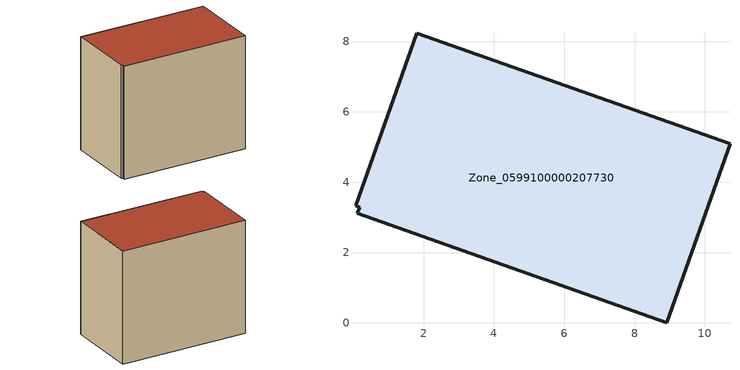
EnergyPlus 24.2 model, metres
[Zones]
Zone_0599100000207730
 floor ground (C_G): 0.06,3.34 1.8,8.24 10.71,5.09 8.91,0 0.12,3.12 0.18,3.29 z0.44
 wall outside (C_F): 10.71,5.09 1.8,8.24 0.06,3.34 0.18,3.29 0.12,3.12 8.91,0 10.71,5.09 z0.44:8.69
 roof outside (C_R): 1.8,8.24 0.06,3.34 0.18,3.29 0.12,3.12 8.91,0 10.71,5.09 z8.69
[BUILDING]
Pand.0599100000207730: North Axis=0; Terrain=City; Loads Convergence Tolerance Value=0.04; Temperature Convergence Tolerance Value=0.4; Solar Distribution=FullExterior; Maximum Number of Warmup Days=25; Minimum Number of Warmup Days=1
[Site:Location]
Rotterdam.The.Hague.AP_ZH_NLD Design_Conditions: Latitude=51.96; Longitude=4.45; Time Zone=1; Elevation=-4.5
[SITE:GROUNDTEMPERATURE:BUILDINGSURFACE]
18, 18, 18, 18, 18, 18, 18, 18, 18, 18, 18, 18
[MATERIAL] Thermal Absorptance=0.9; Solar Absorptance=0.7; Visible Absorptance=0.7
Name | Roughness | Thickness | Conductivity | Density | Specific Heat
G.TI.1975-1991 | MediumSmooth | 0.15 | 0.288461 | 540 | 1210
F.TI.1975-1991 | Rough | 0.3 | 0.230769 | 1920 | 840
R.TI.1975-1991 | MediumRough | 0.2 | 0.153846 | 1500 | 1000
[CONSTRUCTION]
C_G: G.TI.1975-1991
C_F: F.TI.1975-1991
C_R: R.TI.1975-1991
[ZONE]
Zone_0599100000207730: Type=1; Multiplier=1; Ceiling Height=Autocalculate; Volume=Autocalculate; Floor Area=autocalculate; Part of Total Floor Area=Yes
[ZONEINFILTRATION:DESIGNFLOWRATE]
Infil_Zone_0599100000207730: Zone or ZoneList or Space or SpaceList=Zone_0599100000207730; Schedule=AlwaysOn; Design Flow Rate Calculation Method=Flow/Area; Flow Rate per Floor Area=0.003; Constant Term Coefficient=1; Temperature Term Coefficient=0; Velocity Term Coefficient=0; Velocity Squared Term Coefficient=0
[HVACTEMPLATE:ZONE:IDEALLOADSAIRSYSTEM]
Zone_0599100000207730: Maximum Heating Supply Air Temperature=50; Minimum Cooling Supply Air Temperature=13; Maximum Heating Supply Air Humidity Ratio=0.0156; Minimum Cooling Supply Air Humidity Ratio=0.0077; Heating Limit=NoLimit; Cooling Limit=NoLimit; Dehumidification Control Type=ConstantSensibleHeatRatio; Cooling Sensible Heat Ratio=0.7; Dehumidification Setpoint=60; Humidification Control Type=None; Humidification Setpoint=30; Outdoor Air Method=None; Outdoor Air Flow Rate per Person=0.00944; Outdoor Air Flow Rate per Zone Floor Area=0; Outdoor Air Flow Rate per Zone=0; Demand Controlled Ventilation Type=None; Outdoor Air Economizer Type=NoEconomizer; Heat Recovery Type=None; Sensible Heat Recovery Effectiveness=0.7; Latent Heat Recovery Effectiveness=0.65
[ZONECONTROL:THERMOSTAT]
ThermostatControl_Zone_0599100000207730: Zone or ZoneList=Zone_0599100000207730; Control Type Schedule=DualSetpointControlType; Control 1=Thermostat_Zone_0599100000207730; Temperature Difference Between Cutout And Setpoint=0
[THERMOSTATSETPOINT:DUALSETPOINT]
Thermostat_Zone_0599100000207730: Heating Setpoint Temperature Schedule=HeatingSetpoint_Zone_0599100000207730; Cooling Setpoint Temperature Schedule=CoolingSetpoint_Zone_0599100000207730
[SCHEDULE:COMPACT]
HeatingSetpoint_Zone_0599100000207730: Through: 12/31, For: AllDays, Until: 24:00, 21
CoolingSetpoint_Zone_0599100000207730: Through: 12/31, For: AllDays, Until: 24:00, 24
DualSetpointControlType: Through: 12/31, For: AllDays, Until: 24:00, 4
AlwaysOn: Through: 12/31, For: AllDays, Until: 24:00, 1
